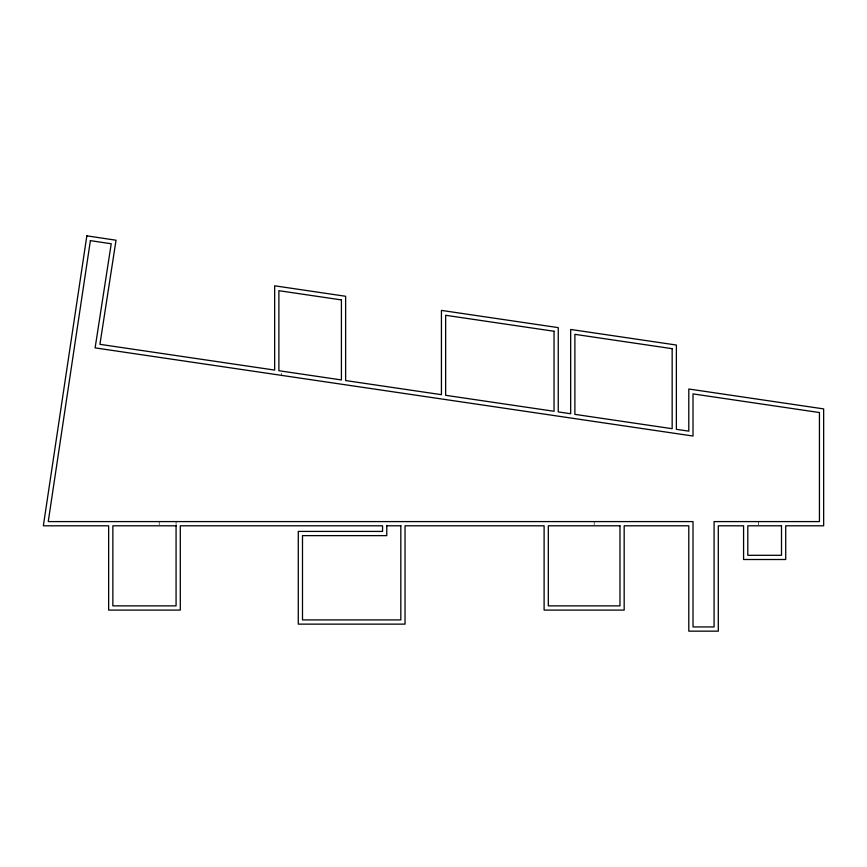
<?xml version="1.0" encoding="UTF-8"?>
<svg xmlns="http://www.w3.org/2000/svg" width="867" height="867" viewBox="0 0 867 867"><rect width="100%" height="100%" fill="white"/><g stroke="black" fill="none" stroke-linecap="round" stroke-linejoin="round"><path stroke-width="0.65" stroke-dasharray="4.33 3.25" d="M281.157 375.313L281.461 373.222M758.332 521.587L758.332 524.741M594.198 521.587L594.198 524.741M176.077 521.587L176.077 524.741M159.214 521.587L159.214 524.741"/><path stroke-width="1.3" d="M176.077 525.803L112.862 525.803L112.862 605.87L176.077 605.87L176.077 525.597M386.78 525.803L400.825 525.803M400.825 525.63L400.825 619.916L302.496 619.916L302.496 535.633L386.78 535.633L386.78 525.413M86.841 235.846L43.35 525.803L108.646 525.803L108.646 610.086L180.293 610.086L180.293 525.803L382.564 525.803L382.564 531.417L298.281 531.417L298.281 624.132L405.041 624.132L405.041 525.803L544.108 525.803L544.108 610.086L624.175 610.086L624.175 525.803L688.799 525.803L688.799 631.154L718.299 631.154L718.299 525.803L743.583 525.803L743.583 559.508L785.719 559.508L785.719 525.803L823.65 525.803L823.65 408.899L688.799 389.012L688.799 431.159L676.379 429.328L676.379 345.044L570.67 329.46L570.67 413.743L558.25 411.912L558.25 327.628L441.433 310.397L441.433 394.68L345.63 380.559L345.63 296.276L274.666 285.807L274.666 370.09L99.922 344.329L116.037 240.224L86.841 235.846M90.385 240.636L48.249 521.587L693.015 521.587L693.015 626.939L714.083 626.939L714.083 521.587L819.434 521.587L819.434 412.54L693.015 393.9L693.015 436.036L95.11 347.884L111.225 243.768L90.385 240.636M619.97 525.803L548.323 525.803L548.323 605.87L619.97 605.87L619.97 525.803M781.503 525.803L747.798 525.803L747.798 555.303L781.503 555.303L781.503 525.803M341.414 299.917L278.881 290.694L278.881 370.718L341.414 379.941L341.414 299.917M554.046 331.259L445.649 315.285L445.649 395.309L554.046 411.283L554.046 331.259M672.163 348.675L574.886 334.337L574.886 414.361L672.163 428.699L672.163 348.675"/></g></svg>
